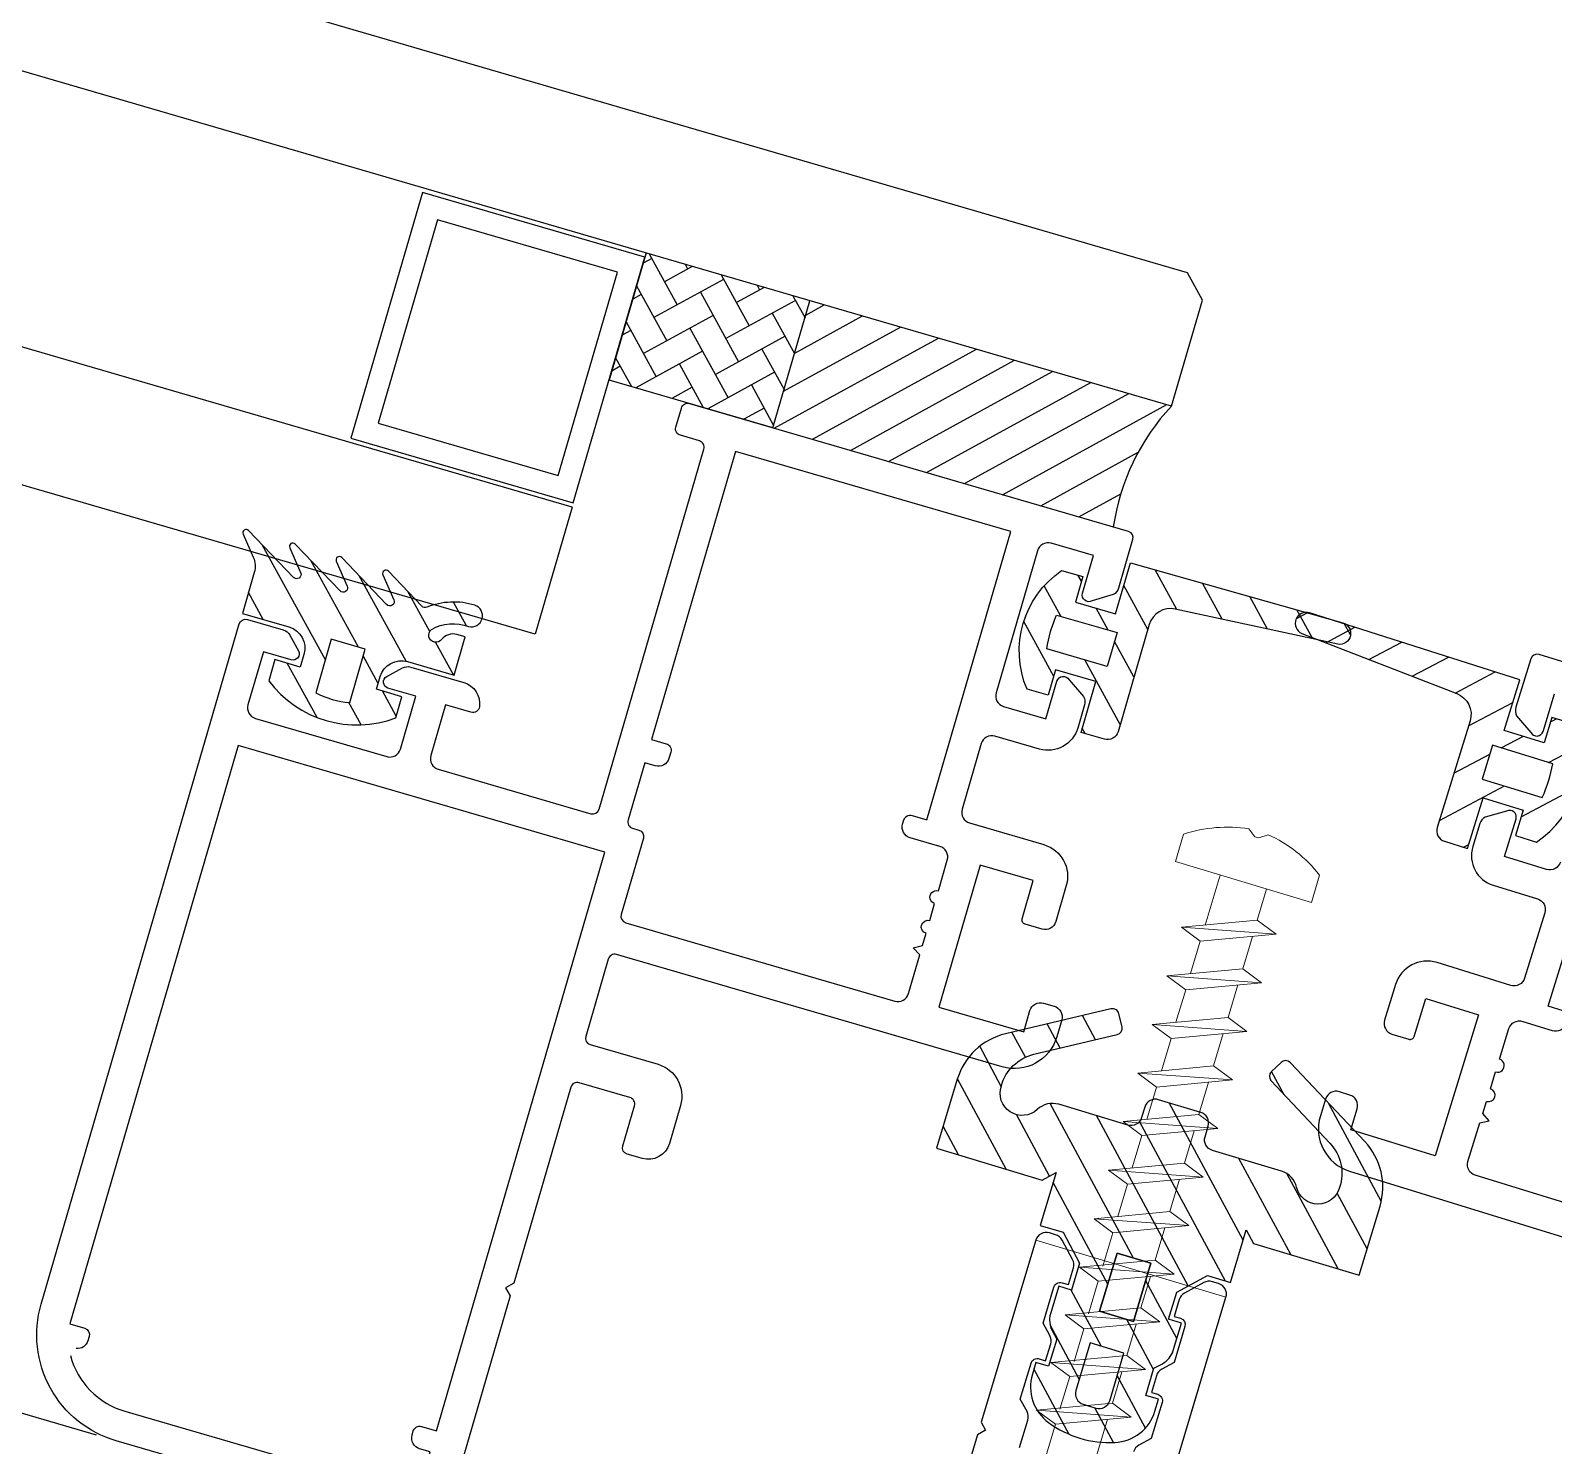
# Model space of a CAD drawing. Header units: millimetres. Extents: x 62878 to 70819, y -67946 to -61850.
# Drawn here: x 67638.02 to 67644.93, y -62119.16 to -62112.74 of the extents above; entities that cross this region are included whole.
import ezdxf

# ---------------------------------------------------------------- set-up
doc = ezdxf.new("R2010")
doc.units = ezdxf.units.MM
doc.linetypes.add('HIDDEN', pattern=[0.375, 0.25, -0.125])
doc.layers.add('BA DÖŞ.-yeni', color=11, linetype='Continuous', lineweight=30)
doc.layers.add('DOGRAMA', color=171, linetype='Continuous', lineweight=0)
pattern_1 = [(298.759122768356, (67534.53340158291, -62097.48975154074), (-0.1391682129690535, -0.07637912672320987), [])]

# ---------------------------------------------------------------- blocks, each defined once
blk = doc.blocks.new('a2we')
at = {"lineweight": 5, "ltscale": 0.5}
for p, q in [((-196.0144480926461, -415.2868589025547), (-196.5925912144022, -417.2488821181558)), ((-196.0144480926461, -415.2868589025547), (-195.4639709594615, -417.7110762494052)), ((-197.5747968978259, -417.6063757508618), (-196.5747276986959, -417.2423803302317)), ((-196.5747276986959, -417.2423803302317), (-194.1582851917165, -418.2620245979042)), ((-194.1582851917165, -418.2620245979042), (-197.5747968978259, -417.6063757508618)), ((-195.1583543907882, -418.6260200186506), (-197.5747968978259, -417.6063757508618)), ((-196.8896500078097, -417.895480952812), (-197.0961171580722, -418.3448917148726)), ((-194.1582851917165, -418.2620245979042), (-195.1583543907882, -418.6260200186506)), ((-197.1143788935161, -419.7428166739272), (-197.1143788935161, -418.4283854465556)), ((-195.1583543907882, -418.6260200186506), (-194.9264251741961, -419.2953524503964)), ((-194.9154016761394, -420.634479622855), (-194.9154016761394, -419.3608343693425)), ((-198.1144480926461, -420.1068120946153), (-197.1143788935161, -419.7428166739268)), ((-194.9154016761721, -421.4039929561312), (-198.1144480926461, -420.1068120946153)), ((-193.9153324771005, -421.0399975355008), (-198.1144480926461, -420.1068120946153)), ((-197.1143788935161, -419.7428166739268), (-193.9153324771005, -421.0399975355008)), ((-197.1143788935161, -419.7428166739268), (-193.9153324771005, -421.0399975355008)), ((-197.1143788935161, -422.2969096404012), (-197.1143788935162, -420.512330007273)), ((-193.9153324771005, -421.0399975355008), (-194.9154016761721, -421.4039929561312)), ((-194.9154016761721, -423.1885725893157), (-194.9154016761721, -421.4039929561312)), ((-198.1144480926461, -422.6609050610894), (-197.1143788935161, -422.2969096404012)), ((-197.1143788935161, -422.2969096404012), (-193.9153324771005, -423.594090501975)), ((-197.1143788935161, -422.2969096404012), (-193.9153324771005, -423.594090501975)), ((-194.9154016761721, -423.9580859226053), (-198.1144480926461, -422.6609050610894)), ((-193.9153324771005, -423.594090501975), (-198.1144480926461, -422.6609050610894)), ((-197.1143788935161, -424.8510026068752), (-197.1143788935162, -423.0664229737469)), ((-193.9153324771005, -423.594090501975), (-194.9154016761721, -423.9580859226053)), ((-194.9154016761721, -425.7426655557898), (-194.9154016761721, -423.9580859226053)), ((-198.1144480926461, -425.2149980275636), (-197.1143788935161, -424.8510026068752)), ((-197.1143788935161, -424.8510026068752), (-193.9153324771005, -426.1481834684492)), ((-197.1143788935161, -424.8510026068752), (-193.9153324771005, -426.1481834684492)), ((-194.9154016761721, -426.5121788890793), (-198.1144480926461, -425.2149980275636)), ((-193.9153324771005, -426.1481834684492), (-198.1144480926461, -425.2149980275636)), ((-197.1143788935161, -427.3050955733496), (-197.1143788935162, -425.6205159402211)), ((-193.9153324771005, -426.1481834684492), (-194.9154016761721, -426.5121788890793)), ((-194.9154016761721, -428.1967585222638), (-194.9154016761721, -426.5121788890793)), ((-198.1144480926461, -427.669090994038), (-197.1143788935161, -427.3050955733496)), ((-194.9154016761721, -428.9662718555534), (-198.1144480926461, -427.669090994038)), ((-193.9153324771005, -428.6022764349236), (-198.1144480926461, -427.669090994038)), ((-197.1143788935161, -427.3050955733496), (-193.9153324771005, -428.6022764349236)), ((-197.1143788935161, -427.3050955733496), (-193.9153324771005, -428.6022764349236)), ((-197.1143788935161, -429.5591885398237), (-197.1143788935161, -428.0237477951896)), ((-193.9153324771005, -428.6022764349236), (-194.9154016761721, -428.9662718555534)), ((-194.9154016761721, -430.450851488738), (-194.9154016761721, -428.9662718555534)), ((-198.1144480926461, -429.9231839605702), (-197.1143788935161, -429.5591885398237)), ((-194.9154016761721, -431.2203648220857), (-198.1144480926461, -429.9231839605702)), ((-193.9153324771005, -430.8563694013976), (-198.1144480926461, -429.9231839605702)), ((-197.1143788935161, -429.5591885398237), (-193.9153324771005, -430.8563694013976)), ((-197.1143788935161, -429.5591885398237), (-193.9153324771005, -430.8563694013976)), ((-197.1143788935161, -431.8132815063559), (-197.1143788935161, -430.2778407616635)), ((-193.9153324771005, -430.8563694013976), (-194.9154016761721, -431.2203648220857)), ((-194.9154016761721, -432.7049444552304), (-194.9154016761721, -431.2203648220857)), ((-198.1144480926461, -432.177276926986), (-197.1143788935161, -431.8132815063559)), ((-197.1143788935161, -431.8132815063559), (-193.9153324771005, -433.1104623678716)), ((-197.1143788935161, -431.8132815063559), (-193.9153324771005, -433.1104623678716)), ((-194.9154016761721, -433.4744577885599), (-198.1144480926461, -432.177276926986)), ((-193.9153324771005, -433.1104623678716), (-198.1144480926461, -432.177276926986)), ((-197.1143788935161, -434.0673744728301), (-197.1143788935161, -432.5319337281958)), ((-193.9153324771005, -433.1104623678716), (-194.9154016761721, -433.4744577885599)), ((-198.1144480926461, -434.4313698935184), (-197.1143788935161, -434.0673744728301)), ((-197.1143788935161, -434.0673744728301), (-193.9153324771005, -435.364555334404)), ((-197.1143788935161, -434.0673744728301), (-193.9153324771005, -435.364555334404)), ((-194.9154016761721, -434.9590374217446), (-194.9154016761721, -433.4744577885599)), ((-194.9154016761721, -435.7285507550341), (-198.1144480926461, -434.4313698935184)), ((-193.9153324771005, -435.364555334404), (-198.1144480926461, -434.4313698935184)), ((-197.1143788935161, -436.3642339800811), (-197.1143788935161, -434.7860266946118)), ((-193.9153324771005, -435.364555334404), (-194.9154016761721, -435.7285507550341)), ((-194.9154016761721, -437.2558969289955), (-194.9154016761721, -435.7285507550341)), ((-198.1144480926461, -436.7282294008277), (-197.1143788935161, -436.3642339800811)), ((-194.9154016761721, -438.0254102623434), (-198.1144480926461, -436.7282294008277)), ((-193.9153324771005, -437.6614148416551), (-198.1144480926461, -436.7282294008277)), ((-197.1143788935161, -436.3642339800811), (-193.9153324771005, -437.6614148416551)), ((-197.1143788935161, -436.3642339800811), (-193.9153324771005, -437.6614148416551)), ((-197.1143788935161, -438.6610934873901), (-197.1143788935161, -437.1337473134849)), ((-193.9153324771005, -437.6614148416551), (-194.9154016761721, -438.0254102623434)), ((-194.9154016761721, -439.5527564362646), (-194.9154016761721, -438.0254102623434)), ((-198.1144480926461, -439.0250889080787), (-197.1143788935161, -438.6610934873901)), ((-197.1143788935161, -438.6610934873901), (-193.9153324771005, -439.9582743489061)), ((-197.1143788935161, -438.6610934873901), (-193.9153324771005, -439.9582743489061)), ((-194.9154016761721, -440.3222697695944), (-198.1144480926461, -439.0250889080787)), ((-193.9153324771005, -439.9582743489061), (-198.1144480926461, -439.0250889080787)), ((-197.1143788935161, -440.9579529946993), (-197.1143788935161, -439.430606820736)), ((-193.9153324771005, -439.9582743489061), (-194.9154016761721, -440.3222697695944)), ((-194.9154016761721, -441.849615943574), (-194.9154016761721, -440.3222697695944)), ((-198.1144480926461, -441.3219484153295), (-197.1143788935161, -440.9579529946993)), ((-197.1143788935161, -440.9579529946993), (-193.9153324771005, -442.2551338562151)), ((-194.9154016761721, -442.6191292769035), (-198.1144480926461, -441.3219484153295)), ((-193.9153324771005, -442.2551338562151), (-198.1144480926461, -441.3219484153295)), ((-197.1143788935161, -443.2537258831643), (-197.1143788935161, -441.7274663280053)), ((-193.9153324771005, -442.2551338562151), (-194.9154016761721, -442.6191292769035)), ((-194.9154016761721, -444.1453888320787), (-194.9154016761721, -442.6191292769035)), ((-198.1144480926461, -443.6177213039109), (-197.1143788935161, -443.2537258831643)), ((-194.9154016761721, -444.9149021654266), (-198.1144480926461, -443.6177213039109)), ((-193.9153324771005, -444.5509067447383), (-198.1144480926461, -443.6177213039109)), ((-197.1143788935161, -443.2537258831643), (-193.9153324771005, -444.5509067447383)), ((-197.1143788935161, -445.5538642814245), (-197.1143788935161, -444.0232392165685)), ((-193.9153324771005, -444.5509067447383), (-194.9154016761721, -444.9149021654266)), ((-194.9154016761721, -446.4455272302989), (-194.9154016761721, -444.9149021654266)), ((-198.1144480926461, -445.9178597020545), (-197.1143788935161, -445.5538642814245)), ((-197.1143788935161, -445.5538642814245), (-193.9153324771005, -446.8510451429402)), ((-197.1143788935161, -445.5538642814245), (-193.9153324771005, -446.8510451429402)), ((-193.9153324771005, -446.8510451429402), (-198.1144480926461, -445.9178597020545)), ((-194.9154016761721, -447.2150405636282), (-198.1144480926461, -445.9178597020545)), ((-197.1143788935161, -447.8540026795677), (-197.1143788935161, -446.3233776147298)), ((-193.9153324771005, -446.8510451429402), (-194.9154016761721, -447.2150405636282)), ((-194.9154016761721, -448.7456656284821), (-194.9154016761721, -447.2150405636282)), ((-197.1143788935161, -447.8540026795677), (-198.1144480926461, -448.2179981003141)), ((-193.9153324771005, -449.1511835411412), (-197.1143788935161, -447.8540026795677)), ((-194.9154016761721, -449.5151789618299), (-198.1144480926461, -448.2179981003141)), ((-198.1144480926461, -448.2179981003141), (-193.9153324771005, -449.1511835411412)), ((-197.1143788935161, -450.1541410778275), (-197.1143788935161, -448.6235160129718)), ((-193.9153324770423, -449.1511835411412), (-194.9154016761721, -449.5151789618299)), ((-194.9154016761723, -451.0458040266858), (-194.9154016761721, -449.5151789618299)), ((-198.1144480926461, -450.5181364984577), (-197.1143788935161, -450.1541410778275)), ((-194.9154016761721, -451.8153173600317), (-198.1144480926461, -450.5181364984577)), ((-193.9153324770423, -451.4513219393434), (-198.1144480926461, -450.5181364984577)), ((-197.1143788935161, -450.1541410778275), (-193.9153324770423, -451.4513219393434)), ((-197.1143788935161, -453.2868589025547), (-197.1143788935162, -450.9236544111328)), ((-193.9153324770423, -451.4513219393434), (-194.9154016761721, -451.8153173600317)), ((-194.9154016761721, -453.2868589025547), (-194.9154016761721, -451.8153173600317)), ((-192.7980524524961, -453.2868589025547), (-199.230843732796, -453.2868589025547)), ((-199.230843732796, -454.5827171301502), (-199.230843732796, -453.2868589025547)), ((-192.7980524524961, -454.5827171301502), (-192.7980524524961, -453.2868589025547))]:
    blk.add_line(p, q, dxfattribs=at)
blk.add_lwpolyline([(-196.4690204826777, -455.6637351848848), (-196.1125089353335, -455.3998333582319), (-195.9163872499585, -455.3998333582319), (-195.5598757026143, -455.6637351848848)], dxfattribs=at)
for centre, radius, start, end in [((-196.9143788935627, -418.4283854465556), 0.2, 155.3251238657465, 180), ((-195.115401676151, -419.3608343693425), 0.2, 0, 19.11162363728389), ((-195.6603624057317, -449.5292358589606), 6.187568978619671, 234.757305859688, 262.4904896380407), ((-196.3685337795604, -449.5292358589606), 6.187568978619673, 277.5095103619591, 305.2426941403116)]:
    blk.add_arc(centre, radius, start, end, dxfattribs=at)

msp = doc.modelspace()

# ---------------------------------------------------------------- hatches: boundary and pattern name
at = {"layer": 'DOGRAMA', "lineweight": -2}
h = msp.add_hatch(dxfattribs=at)
h.set_pattern_fill('AR-HBONE', color=256, scale=0.03, angle=669.9196875083435, style=0)
h.set_pattern_definition([(298.759122768356, (67626.66586662318, -62147.56263666626), (-0.04746261637481107, -0.1629334221295849), [0.3599999999999999, -0.12]), (208.7591227683562, (67626.72360202603, -62147.66783468552), (-0.04746261637481107, -0.1629334221295849), [0.3599999999999998, -0.1199999999999999])])
h.paths.add_polyline_path([(67640.88556152592, -62114.39717255549), (67640.64553792661, -62114.32725351822), (67640.81334361609, -62113.75119687988), (67641.55595534935, -62113.96752018147), (67641.38814965996, -62114.54357681978)])
h = msp.add_hatch(dxfattribs=at)
h.set_pattern_fill('ANSI31', color=256, scale=0.03999999999999999, angle=669.9196875083435, style=0)
h.set_pattern_definition([(208.7591227683562, (67765.18017232802, -62164.67731229337), (0.0611033013785678, -0.1113345703752429), [])])
h.paths.add_polyline_path([(67641.66132813785, -62114.59451087886, -0.4142135623420975), (67641.68003963967, -62114.62860456886), (67642.9305625921, -62114.99288275305, -0.1532309010706403), (67643.19437772123, -62114.44479372962), (67641.8214427332, -62114.04485683645)])
h.paths.add_polyline_path([(67641.38814965996, -62114.54357681978), (67641.6272344478, -62114.61322238063, -0.4142135623575963), (67641.66132813785, -62114.59451087886), (67641.8214427332, -62114.04485683645), (67641.55595534935, -62113.96752018147)])
h = msp.add_hatch(dxfattribs=at)
h.set_pattern_fill('ANSI31', color=256, scale=0.05, angle=669.9196875083435, style=0)
h.set_pattern_definition(pattern_1)
edge = h.paths.add_edge_path(flags=16)
edge.add_arc((67639.50269636896, -62115.39003909117), 0.4000000000797913, 242.2221637455742, 265.2960818111482)
edge.add_line((67639.46989370344, -62115.78869180368), (67639.54034925991, -62115.54682639882))
edge.add_line((67639.54034925991, -62115.54682639882), (67639.38673415637, -62115.50207821495))
edge.add_line((67639.38673415637, -62115.50207821495), (67639.31627859984, -62115.74394361985))
edge = h.paths.add_edge_path()
edge.add_arc((67639.50269636902, -62115.3900390913), 0.4999999999592788, 216.8892251228865, 290.6290204151745)
edge.add_line((67639.67885422855, -62115.85797969489), (67639.70682184349, -62115.76197025519))
edge.add_line((67639.70682184349, -62115.76197025519), (67639.59161051584, -62115.72840911728))
edge.add_line((67639.59161051584, -62115.72840911728), (67639.60839108474, -62115.67080345344))
edge.add_arc((67639.70440052444, -62115.69877106835), 0.09999999997701105, 73.7591227600588, 163.7591227657318, ccw=False)
edge.add_line((67639.73236813936, -62115.60276162863), (67639.94358890678, -62115.66429038145))
edge.add_line((67639.94358890678, -62115.66429038145), (67639.9939306136, -62115.49147338992))
edge.add_line((67639.9939306136, -62115.49147338992), (67639.95602666817, -62115.48043194492))
edge.add_arc((67639.9378477185, -62115.54283808071), 0.06499999996300096, 73.75912277743672, 142.168458291997)
edge.add_arc((67639.86069089822, -62115.48292105515), 0.03268943071486902, 128.3288436680807, 322.16845827748904, ccw=False)
edge.add_arc((67639.93906795199, -62115.63040262204), 0.1992591642710241, 69.40943714204712, 119.67534430156161, ccw=False)
edge.add_arc((67640.02186208665, -62115.39548801344), 0.05002797726482598, 255.2737278327788, 432.7869641418406)
edge.add_arc((67639.94115051087, -62115.65661607373), 0.3233450412043466, 72.81847550317553, 112.144785657625)
edge.add_arc((67639.81172715519, -62115.33859813031), 0.02000000002283714, 223.7591228286408, 292.1447857230633, ccw=False)
edge.add_line((67639.79728207822, -62115.35243069161), (67639.64509739392, -62115.1935071606))
edge.add_arc((67639.63426358617, -62115.20388158157), 0.01500000003138443, 43.75912274630979, 203.7591227338688)
edge.add_line((67639.62053487601, -62115.20992496792), (67639.67014044971, -62115.32261353407))
edge.add_arc((67639.65183550291, -62115.33067138252), 0.01999999998016256, -136.2408772315781, 23.759122793171912, ccw=False)
edge.add_line((67639.63739042594, -62115.34450394379), (67639.43387662644, -62115.13197840781))
edge.add_arc((67639.42304281874, -62115.14235282876), 0.01499999997927921, 43.75912285993831, 203.7591228010521)
edge.add_line((67639.40931410863, -62115.14839621511), (67639.45891968234, -62115.26108478126))
edge.add_arc((67639.44061473553, -62115.2691426297), 0.0199999999742997, -136.24087726296432, 23.759122755016904, ccw=False)
edge.add_line((67639.42616965857, -62115.28297519094), (67639.2226558591, -62115.07044965502))
edge.add_arc((67639.21182205138, -62115.08082407597), 0.0149999999952673, 43.75912276297813, 203.759122753221)
edge.add_line((67639.19809334126, -62115.08686746231), (67639.24769891497, -62115.19955602846))
edge.add_arc((67639.22939396815, -62115.2076138769), 0.01999999999054974, -136.2408772754655, 23.759122757298485, ccw=False)
edge.add_line((67639.21494889117, -62115.22144643817), (67639.01143509167, -62115.00892090218))
edge.add_arc((67639.00060128396, -62115.01929532315), 0.0149999999998539, 43.75912286164062, 203.7591228519255)
edge.add_line((67638.98687257385, -62115.02533870951), (67639.03315593884, -62115.13048024205))
edge.add_arc((67638.94163120477, -62115.17076948435), 0.09999999996288149, -16.240877210253416, 23.75912279118171, ccw=False)
edge.add_line((67639.03764064447, -62115.19873709921), (67638.98349450955, -62115.38461423235))
edge.add_line((67638.98349450955, -62115.38461423235), (67639.19471527691, -62115.44614298514))
edge.add_arc((67639.16674766199, -62115.54215242485), 0.09999999999505209, -16.2408772399412, 73.7591227600588, ccw=False)
edge.add_line((67639.26275710171, -62115.57012003977), (67639.24597653281, -62115.6277257036))
edge.add_line((67639.24597653281, -62115.6277257036), (67639.13076520513, -62115.59416456569))
edge.add_line((67639.13076520513, -62115.59416456569), (67639.10279759024, -62115.69017400545))
h = msp.add_hatch(dxfattribs=at)
h.set_pattern_fill('ANSI31', color=256, scale=0.05, angle=669.9196875083435, style=0)
h.set_pattern_definition(pattern_1)
edge = h.paths.add_edge_path(flags=16)
edge.add_arc((67643.28810706109, -62115.6542725727), 0.6682513993005826, 156.8834435516625, 170.6348019818597, ccw=False)
edge.add_line((67642.67351084473, -62115.39191513807), (67642.94732410379, -62115.47167712614))
edge.add_line((67642.94732410379, -62115.47167712614), (67642.90257591996, -62115.62529222974))
edge.add_line((67642.90257591996, -62115.62529222974), (67642.62876266087, -62115.54553024164))
edge = h.paths.add_edge_path()
edge.add_line((67642.889887104, -62115.95489652875), (67642.78427672034, -62115.92413215236))
edge.add_line((67642.78427672034, -62115.92413215236), (67642.85139899608, -62115.69370949703))
edge.add_line((67642.85139899608, -62115.69370949703), (67642.66898106068, -62115.64057102871))
edge.add_line((67642.66898106068, -62115.64057102871), (67642.6354199227, -62115.75578235633))
edge.add_line((67642.6354199227, -62115.75578235633), (67642.53941048303, -62115.72781474146))
edge.add_arc((67642.94607208866, -62115.55463755321), 0.4420000000190986, 124.4514746533983, 203.0667708846882, ccw=False)
edge.add_line((67642.69602912653, -62115.19016187899), (67642.79203856626, -62115.21812949392))
edge.add_line((67642.79203856626, -62115.21812949392), (67642.75847742832, -62115.33334082157))
edge.add_line((67642.75847742832, -62115.33334082157), (67642.94089536383, -62115.3864792899))
edge.add_line((67642.94089536383, -62115.3864792899), (67643.0080176396, -62115.1560566346))
edge.add_line((67643.0080176396, -62115.1560566346), (67643.97010041735, -62115.42693012769))
edge.add_arc((67643.95611660993, -62115.47493484755), 0.04999999998735148, -99.53104040330089, 73.75912280008328, ccw=False)
edge.add_line((67643.94783751448, -62115.5242446496), (67643.2113427918, -62115.36541888297))
edge.add_arc((67643.18941581318, -62115.4629853096), 0.09999999998299788, 77.3338523429995, 163.7591227760686)
edge.add_line((67643.09340637346, -62115.4350176947), (67642.95187563135, -62115.92087561636))
edge.add_arc((67642.90387091147, -62115.90689180888), 0.05000000002255268, 253.7591227567175, 343.7591227510444, ccw=False)
h = msp.add_hatch(dxfattribs=at)
h.set_pattern_fill('ANSI31', color=256, scale=0.05, angle=669.9196875083435, style=0)
h.set_pattern_definition([(207.8405609883432, (67745.0567445617, -62160.65041458547), (0.07413827223013784, -0.1403747808216631), [])])
edge = h.paths.add_edge_path(flags=16)
edge.add_arc((67644.26413883021, -62115.94709907274), 0.6682513993075367, 335.9648817774722, 349.7162402077253)
edge.add_line((67644.92165522455, -62116.06639753819), (67644.6491558365, -62115.98225623392))
edge.add_line((67644.6491558365, -62115.98225623392), (67644.60195076242, -62116.13513422773))
edge.add_line((67644.60195076242, -62116.13513422773), (67644.87445015053, -62116.219275532))
edge = h.paths.add_edge_path()
edge.add_line((67644.43110161749, -62116.4172876783), (67644.53620523824, -62116.4497411667))
edge.add_line((67644.53620523824, -62116.4497411667), (67644.60701284927, -62116.220424176))
edge.add_line((67644.60701284927, -62116.220424176), (67644.78855546689, -62116.27648020143))
edge.add_line((67644.78855546689, -62116.27648020143), (67644.7531516614, -62116.39113869677))
edge.add_line((67644.7531516614, -62116.39113869677), (67644.8487004075, -62116.42064186801))
edge.add_arc((67644.60453257531, -62116.05220453317), 0.4419999999824161, 303.5329128752563, 382.1482091058178)
edge.add_line((67645.01391816657, -62115.88556888976), (67644.91836942045, -62115.85606571846))
edge.add_line((67644.91836942045, -62115.85606571846), (67644.88296561496, -62115.97072421384))
edge.add_line((67644.88296561496, -62115.97072421384), (67644.70142299731, -62115.91466818842))
edge.add_line((67644.70142299731, -62115.91466818842), (67644.77223060836, -62115.68535119774))
edge.add_line((67644.77223060836, -62115.68535119774), (67643.81992889108, -62115.38187605893))
edge.add_arc((67643.80517730546, -62115.42965043199), 0.0499999999885445, 72.84056099787286, 246.1307241808702)
edge.add_line((67643.78494474193, -62115.47537398578), (67644.48723480711, -62115.74820867013))
edge.add_arc((67644.45183154338, -62115.84173197696), 0.100000000007864, -17.159439035516584, 69.26583139892642, ccw=False)
edge.add_line((67644.5473802895, -62115.87123514827), (67644.39807883008, -62116.35476171959))
edge.add_arc((67644.44585320313, -62116.36951330524), 0.04999999999017897, 162.840560963547, 252.8405609843997)
h = msp.add_hatch(dxfattribs=at)
h.set_pattern_fill('ANSI31', color=256, scale=0.05, angle=670.3789683983434, style=0)
h.set_pattern_definition([(298.2998418783433, (67534.71541853619, -62096.64024180884), (-0.1397759875714933, -0.07526111744063929), [])])
edge = h.paths.add_edge_path(flags=16)
edge.add_arc((67642.80877469762, -62118.92059560946), 0.0500000000185013, 163.2998418828134, 253.2998418931953)
edge.add_line((67642.79440653947, -62118.96848669458), (67642.85187584154, -62118.98572848435))
edge.add_arc((67642.86624399973, -62118.93783739927), 0.04999999999689754, 253.2998418492718, 343.2998418492718)
edge.add_line((67642.91413508481, -62118.95220555745), (67642.97879179651, -62118.7366956745))
edge.add_line((67642.97879179651, -62118.7366956745), (67642.82554032421, -62118.69071756839))
edge.add_line((67642.82554032421, -62118.69071756839), (67642.76088361251, -62118.9062274513))
h.paths.add_polyline_path([(67642.86864479871, -62118.54704431312), (67643.02189627095, -62118.59302241926), (67643.10092114087, -62118.32962145125), (67642.94766966859, -62118.28364334516)], flags=16)
edge = h.paths.add_edge_path()
edge.add_arc((67642.92764890159, -62118.94196128332), 0.2000000000193509, 272.7336229931532, 343.2998418740285)
edge.add_line((67643.11921324197, -62118.99943391597), (67643.1353930636, -62118.94550430255))
edge.add_line((67643.1353930636, -62118.94550430255), (67643.07792376148, -62118.92826251277))
edge.add_line((67643.07792376148, -62118.92826251277), (67643.11478793545, -62118.80538905377))
edge.add_line((67643.11478793545, -62118.80538905377), (67643.15302840703, -62118.7847988174))
edge.add_arc((67643.10561982913, -62118.69675095117), 0.1000000000295879, 298.2998418584045, 343.2998418564595)
edge.add_line((67643.20140199934, -62118.72548726754), (67643.23884380236, -62118.6006884899))
edge.add_line((67643.23884380236, -62118.6006884899), (67643.18137450021, -62118.58344670011))
edge.add_line((67643.18137450021, -62118.58344670011), (67643.21823867422, -62118.4605732411))
edge.add_line((67643.21823867422, -62118.4605732411), (67643.35734540882, -62118.38567247687))
edge.add_line((67643.35734540882, -62118.38567247687), (67643.46106243378, -62118.4167893876))
edge.add_line((67643.46106243378, -62118.4167893876), (67643.53290322461, -62118.17733396213))
edge.add_line((67643.53290322461, -62118.17733396213), (67643.56642615155, -62118.23959320539))
edge.add_line((67643.56642615155, -62118.23959320539), (67644.04533700243, -62118.38327478697))
edge.add_line((67644.04533700243, -62118.38327478697), (67644.13924508991, -62118.07026596855))
edge.add_arc((67643.8518985794, -62117.98405701958), 0.2999999999716264, 343.2998418748269, 403.2998418770522)
edge.add_line((67644.0702309745, -62117.77831211626), (67643.73330167087, -62117.42076944739))
edge.add_arc((67643.71146843136, -62117.44134393774), 0.03000000001589391, 43.29984189381636, 133.2998418938164)
edge.add_line((67643.690893941, -62117.41951069822), (67643.64722746203, -62117.46065967889))
edge.add_arc((67643.66780195232, -62117.48249291843), 0.02999999999185992, 133.2998417843204, 223.299841764677)
edge.add_line((67643.64596871278, -62117.50306740872), (67643.91162589125, -62117.78497751734))
edge.add_arc((67643.7660709612, -62117.92214078626), 0.2000000000124414, -18.619755456614428, 43.29984188564839, ccw=False)
edge.add_arc((67643.85856686482, -62117.96183068965), 0.1000000000091464, 193.2998418787402, 346.0146894715553, ccw=False)
edge.add_arc((67643.66393096326, -62118.00784009993), 0.1000000000018851, 13.29984186848723, 73.29984186763961)
edge.add_line((67643.6926672796, -62117.91205792976), (67643.37965601389, -62117.81814910805))
edge.add_arc((67643.39402417206, -62117.77025802297), 0.04999999999271586, 163.2998418652437, 253.2998418652437, ccw=False)
edge.add_line((67643.34613308698, -62117.7558898648), (67643.36049697342, -62117.70801301795))
edge.add_arc((67643.3126058883, -62117.6936448598), 0.05000000001641046, 343.2998418907993, 433.2998418907993)
edge.add_line((67643.32697404646, -62117.64575377469), (67643.1354097061, -62117.58828114205))
edge.add_arc((67643.12104154794, -62117.63617222712), 0.04999999998853417, 73.2998418812156, 163.2998418812156)
edge.add_line((67643.07315046286, -62117.62180406897), (67643.05878657644, -62117.66968091583))
edge.add_arc((67643.01089549133, -62117.65531275766), 0.05000000002268298, 253.2998418724314, 343.2998418668414, ccw=False)
edge.add_line((67642.99652733316, -62117.70320384276), (67642.68351606751, -62117.60929502106))
edge.add_arc((67642.65477975122, -62117.70507719125), 0.100000000007732, 73.29984189519139, 133.2998418960924)
edge.add_arc((67642.51761648228, -62117.55952226119), 0.1000000000193062, 160.5849942890486, 313.29984188144726, ccw=False)
edge.add_arc((67642.616684919, -62117.57730499043), 0.2000000000099592, 103.29984187206469, 165.219439214338, ccw=False)
edge.add_line((67642.57067550873, -62117.38266908888), (67642.94764541357, -62117.29355827796))
edge.add_arc((67642.94074400203, -62117.2643628927), 0.03000000002706074, 283.299841865093, 373.299841865093)
edge.add_line((67642.96993938729, -62117.25746148116), (67642.9561365642, -62117.19907071069))
edge.add_arc((67642.92694117899, -62117.20597212224), 0.02999999998624968, 13.29984189779679, 103.2998419081234)
edge.add_line((67642.92003976743, -62117.17677673702), (67642.44193408142, -62117.28979473883))
edge.add_arc((67642.51094819685, -62117.58174859111), 0.2999999999873749, 103.2998418778799, 163.2998418782876)
edge.add_line((67642.22360168633, -62117.49553964216), (67642.1296935988, -62117.80854846061))
edge.add_line((67642.1296935988, -62117.80854846061), (67642.60860444972, -62117.9522300422))
edge.add_line((67642.60860444972, -62117.9522300422), (67642.67086369297, -62117.91870711524))
edge.add_line((67642.67086369297, -62117.91870711524), (67642.59902290217, -62118.15816254071))
edge.add_line((67642.59902290217, -62118.15816254071), (67642.70273992716, -62118.18927945143))
edge.add_line((67642.70273992716, -62118.18927945143), (67642.77764069139, -62118.32838618605))
edge.add_line((67642.77764069139, -62118.32838618605), (67642.74077651743, -62118.45125964505))
edge.add_line((67642.74077651743, -62118.45125964505), (67642.68330721531, -62118.43401785527))
edge.add_line((67642.68330721531, -62118.43401785527), (67642.64586541223, -62118.55881663287))
edge.add_arc((67642.74164758246, -62118.58755294911), 0.1000000000279415, 163.2998419291321, 208.2998419292738)
edge.add_line((67642.65359971629, -62118.63496152712), (67642.67418995261, -62118.67320199871))
edge.add_line((67642.67418995261, -62118.67320199871), (67642.63732577868, -62118.79607545772))
edge.add_line((67642.63732577868, -62118.79607545772), (67642.57985647654, -62118.77883366789))
edge.add_line((67642.57985647654, -62118.77883366789), (67642.56367665491, -62118.83276328132))
edge.add_arc((67642.75524099528, -62118.89023591394), 0.199999999998042, 163.299841882813, 233.8660607660218)
edge.add_arc((67642.91474804707, -62118.67176909631), 0.4704999999618893, 233.866060757621, 272.7336229917789)

# ---------------------------------------------------------------- linework, layer by layer
msp.add_lwpolyline([(68896.02066502631, -63031.43519410248), (69030.25944186504, -63071.18378898385), (69185.2789618937, -62547.65255934227), (68892.99857577804, -62461.10726346668, 1.044367817173394), (68063.1984222013, -62298.72991434322, 0.2043746373996395), (63106.96025407397, -62494.78258919505, 0.3539527355379972), (62932.93996584662, -62997.825353625), (63753.18486962488, -65779.59786478638), (64154.95366467919, -67142.15251756221), (65336.72250243354, -66792.62198400985), (65336.69978150922, -66829.11190277508), (65270.53542169294, -66829.0707046726, 0.6267890062731037), (65270.19918370779, -67369.07059999109), (65531.84452784718, -67369.23351688065, 0.9262424964682344), (66130.08755876668, -67369.60602071379), (66391.73290290477, -67369.76893760463, 0.6267427171847498), (66392.06914089088, -66829.76904228561), (66326.14716633759, -66829.72799510749), (66326.16988726193, -66793.2380763422), (67506.155742504, -67144.12829054108), (68467.02457055586, -63899.0863823687), (68625.20366853199, -63946.03714330423), (68896.02440533682, -63031.42256234252)], format="xyb")
at = {"layer": 'BA DÖŞ.-yeni', "linetype": 'HIDDEN', "ltscale": 150}
msp.add_arc((65815.0392658321, -68607.15258971277), 6697.93692342701, 70.74616030420842, 109.2968468472022, dxfattribs=at)
at = {"layer": 'DOGRAMA', "lineweight": -2}
for p, q in [((67643.266173971, -62113.84076947636), (67547.23547252725, -62085.86696101369)), ((67643.19437772126, -62114.44479372962), (67550.4615265691, -62087.43165129366)), ((67640.4777322372, -62114.90331015659), (67549.12701893863, -62088.29278541474)), ((67640.30992654772, -62115.47936679493), (67548.96383087547, -62088.8701871708)), ((67638.32265191083, -62119.10839191201), (67546.44409796318, -62092.34410683115)), ((67640.81334361609, -62113.75119687988), (67640.64553792661, -62114.32725351822)), ((67643.3342157958, -62113.96474653103), (67643.266173971, -62113.84076947636)), ((67641.38814965994, -62114.54357681984), (67641.55595534935, -62113.96752018147)), ((67641.38814965994, -62114.54357681984), (67641.55595534935, -62113.96752018147)), ((67643.19437772123, -62114.44479372962), (67643.33421579574, -62113.96474653103)), ((67641.38814965994, -62114.54357681984), (67640.64553792661, -62114.32725351822)), ((67640.4777322372, -62114.90331015659), (67640.30992654772, -62115.47936679493))]:
    msp.add_line(p, q, dxfattribs=at)
at = {"layer": 'DOGRAMA'}
for p, q in [((67643.4409470124, -62118.48383690673), (67642.57890748075, -62118.22521005984)), ((67642.6593192085, -62121.08911193562), (67643.3173808522, -62118.89570023847))]:
    msp.add_line(p, q, dxfattribs=at)
at = {"layer": 'DOGRAMA', "lineweight": -2}
msp.add_lwpolyline([(68355.72808668052, -61957.86010398282, 0.2737364000647933), (68066.90955003549, -62277.7212358757, 0.2092949010110247), (68023.71017518625, -62283.85188166666, 0.1983676314706158), (63201.05260393125, -62451.10786955556)], format="xyb", dxfattribs=at)
for points in [[(67640.80775009311, -62113.77039876784), (67639.799650976, -62113.47673881128), (67639.47522664303, -62114.59044831208), (67640.4833257601, -62114.88410826866)], [(67640.68377303844, -62113.83844059266), (67639.86769280082, -62113.60071586592), (67639.5992036977, -62114.52240648727), (67640.41528393533, -62114.760131214)], [(67642.86864479871, -62118.54704431312), (67643.02189627095, -62118.59302241926), (67643.10092114087, -62118.32962145125), (67642.94766966859, -62118.28364334516)], [(67643.02189627095, -62118.59302241926), (67642.86864479871, -62118.54704431312), (67642.94766966859, -62118.28364334516), (67643.10092114087, -62118.32962145125)]]:
    msp.add_lwpolyline(points, close=True, dxfattribs=at)
at = {"layer": 'DOGRAMA', "lineweight": -2, "ltscale": 0.5}
for points in [[(67640.60097461325, -62119.77206886047), (67638.41195938751, -62119.13440724052, -0.4142135623730951), (67638.07175026347, -62118.51452196736), (67638.96951070204, -62115.4326189522, -0.4142135623730951), (67639.00670381845, -62115.41220640474), (67639.16923819896, -62115.45955278004, -0.1991096956269791), (67639.19908028032, -62115.48350471479), (67639.23791174972, -62115.55425841991, -0.6680969080520953), (67639.20520709731, -62115.59501825443), (67639.07875306427, -62115.55818210881), (67639.00883402699, -62115.79820570814, 0.4142135623730951), (67639.04285493943, -62115.86019423544), (67639.63811346571, -62116.03359344789, 0.4142135623730951), (67639.70010199302, -62115.9995725355), (67639.77002103032, -62115.75954893618), (67639.64355739631, -62115.7227099938, -0.6680969080520438), (67639.63785827279, -62115.67076311332), (67639.70861197784, -62115.63193164389, -0.1989616347782854), (67639.74665817138, -62115.62775560962), (67639.98669137163, -62115.69767744363, -0.3728392455561729), (67640.05774187975, -62115.80765144629, -0.4568501953068724), (67640.01964557354, -62115.83226473494), (67639.90443424591, -62115.79870359704), (67639.83731197011, -62116.0291262524, 0.4142135623730951), (67639.87133288247, -62116.09111477972), (67640.5626008485, -62116.29248160706, 0.4142135623730951), (67640.599793965, -62116.2720690596), (67641.07524341838, -62114.63990858426, 0.4142135623730951), (67641.05483087094, -62114.6027154679), (67640.96842237521, -62114.57754461447, -0.4142135623730951), (67640.94800982773, -62114.5403514981), (67640.97318068115, -62114.45394300233, -0.4142135623730951), (67641.01037379753, -62114.43353045489), (67642.99776919986, -62115.01246008351, -0.4142135623730951), (67643.01818174729, -62115.04965319991), (67642.95405480305, -62115.26979324424, -0.1989616347783402), (67642.93010007153, -62115.29964492655), (67642.8341760622, -62115.32809248603, -0.6680475602943508), (67642.79094435603, -62115.29339706733), (67642.84060644981, -62115.12291310521), (67642.6485875704, -62115.06697787539, 0.4142135623730951), (67642.58659904305, -62115.10099878781), (67642.39921602313, -62115.74426203396, 0.4142135623730951), (67642.43323693558, -62115.80625056125), (67642.62525581504, -62115.86218579111), (67642.6749179088, -62115.69170182897, -0.6680475602943992), (67642.73001907079, -62115.68565084146), (67642.7956569499, -62115.76117190423, -0.1991096956271691), (67642.79983578094, -62115.79920849677), (67642.76926997461, -62115.90413721345, -0.4142135623730951), (67642.59570209813, -62115.9993957682), (67642.3940822747, -62115.94066377688, 0.4142135623730951), (67642.33209374739, -62115.97468468932), (67642.24539414118, -62116.27231395245, 0.4142135623730951), (67642.27941505355, -62116.33430247975), (67642.6154480926, -62116.43218913196, -0.4142135623730951), (67642.71751082983, -62116.6181547139), (67642.66996588449, -62116.78137076141, -0.4142135623730951), (67642.60797735714, -62116.81539167382), (67642.53116980536, -62116.79301758191, -0.4142135623730951), (67642.51756144044, -62116.76822217098), (67642.56790314728, -62116.59540517947), (67642.32787954796, -62116.52548614219), (67642.14049652807, -62117.16874938835), (67642.52453428696, -62117.28061984801), (67642.55250190187, -62117.18461040825, -0.4142135623730951), (67642.61449042917, -62117.15058949588), (67642.66249514904, -62117.16457330332, -0.4142135623730951), (67642.6965160615, -62117.22656183061), (67642.67414196953, -62117.30336938241, -0.4142135623730951), (67642.42618786026, -62117.43945303203), (67640.67881605725, -62116.93044244069, 0.4142135623730951), (67640.64162294088, -62116.95085498811), (67640.53954114646, -62117.30128944313, 0.4142135623730951), (67640.55995369388, -62117.33848255953), (67640.86718390102, -62117.42797892724, -0.4142135623730951), (67640.96924663827, -62117.61394450917), (67640.9189049314, -62117.78676150068, -0.4142135623730951), (67640.79492787676, -62117.85480332551), (67640.77572598882, -62117.84920980253), (67640.72772126895, -62117.83522599506, -0.4142135623730951), (67640.70730872155, -62117.79803287868), (67640.76044718982, -62117.61561494321, 0.4142135623730951), (67640.7400346424, -62117.57842182679), (67640.50961198709, -62117.51129955101, 0.4142135623730951), (67640.47241887069, -62117.53171209847), (67640.21371843273, -62118.41979941593), (67640.17652531635, -62118.44021196336), (67640.19693786383, -62118.47740507977), (67639.9382374259, -62119.36549239724, 0.4142135623730951)], [(67646.83769330732, -62116.1818276214), (67644.85983426262, -62115.57111197615, 0.4142135623730951), (67644.82231868745, -62115.5909256486), (67644.75467086601, -62115.81000936859, 0.1989616347783402), (67644.75823643594, -62115.8481176198), (67644.822658134, -62115.92467167924, 0.6680475602943508), (67644.87784921986, -62115.91950480932), (67644.93023800105, -62115.74983890085)], [(67638.20406924342, -62118.74755385036, 0.2621398995659221), (67638.45111404842, -62118.99999402493), (67639.72803959677, -62119.37196330323, 0.4142135623730951), (67639.79002812409, -62119.3379423908), (67639.83477630795, -62119.18432728724), (67639.78677158806, -62119.1703434798, -0.4142135623730951), (67639.75275067569, -62119.10835495251), (67639.75834419864, -62119.08915306455, -0.4142135623730951), (67639.79553731502, -62119.06874051708), (67639.8627439228, -62119.08831784752), (67640.62625980985, -62116.46726014304), (67638.96529650263, -62115.98342040509), (67638.20178061558, -62118.60447810957), (67638.26898722345, -62118.62405544003, -0.4142135623730951), (67638.28939977087, -62118.66124855641), (67638.28380624788, -62118.68045044436, -0.3618128521052944), (67638.23074526014, -62118.71621032148)], [(67644.95668703318, -62116.5115478011, -0.4142135623730951), (67644.89416107454, -62116.54457058849), (67644.7030635823, -62116.48556424596), (67644.75545236352, -62116.3158983375, 0.6680475602943992), (67644.71278242356, -62116.28051431954), (67644.61641174133, -62116.30742999726, 0.1991096956271691), (67644.59198447902, -62116.33688426441), (67644.55974046313, -62116.44130948906, 0.4142135623730951), (67644.65220426791, -62116.61638217339), (67644.85285663478, -62116.67833883307, -0.4142135623730951), (67644.88587942228, -62116.74086479179), (67644.79441959129, -62117.03706590472, -0.4142135623730951), (67644.73189363259, -62117.07008869215), (67644.39747302118, -62116.96682759275, 0.4142135623730951), (67644.20989514509, -62117.06589595502), (67644.15973975396, -62117.22832882342, 0.4142135623730951), (67644.19276254132, -62117.29085478211), (67644.26920153828, -62117.31445731911, 0.4142135623730951), (67644.29421192169, -62117.30124820415), (67644.34731763005, -62117.12926046112), (67644.58618949528, -62117.20301838928), (67644.38851824781, -62117.84319498831), (67644.00632326331, -62117.72518230324), (67644.03582643463, -62117.62963355712, 0.4142135623730951), (67644.00280364716, -62117.56710759841), (67643.9550292741, -62117.55235601279, 0.4142135623730951), (67643.89250331544, -62117.58537880021), (67643.86890077841, -62117.6618177971, 0.4142135623730951), (67644.0009919281, -62117.91192163186), (67645.73997910749, -62118.44887934894, -0.4142135623730951)], [(67642.50609771098, -62119.16387865812), (67642.5432506995, -62119.04004253983, 0.1989123673796753), (67642.53938354744, -62119.00197009272), (67642.50897467317, -62118.94549431097), (67642.55782641089, -62118.78266462166, -0.4142135623736503), (67642.59518195683, -62118.76255086552), (67642.62391660787, -62118.7711717604), (67642.64670143827, -62118.69522672718, 0.1989123673797502), (67642.64283428623, -62118.65715428007), (67642.61242541188, -62118.60067849832), (67642.66127714963, -62118.43784880902, -0.4142135623732063), (67642.6986326956, -62118.41773505285), (67642.72736734667, -62118.42635594774), (67642.75015217697, -62118.35041091454, 0.1989123673796753), (67642.74628502497, -62118.31233846741), (67642.69887644707, -62118.22429060123, 0.1989123673797207), (67642.66922067213, -62118.20010380509), (67642.641166724, -62118.19168713292, 0.4142135623730951), (67642.57890748075, -62118.22521005984), (67642.33177516042, -62119.0489367234), (67642.35188891657, -62119.08629226933), (67642.31453337063, -62119.10640602552), (67641.79727967687, -62120.83048508874, -0.4142135623730951)], [(67643.19381469203, -62119.30756357026), (67643.4409470124, -62118.48383690673, 0.4142135623730951), (67643.40742408544, -62118.42157766345), (67643.37937013732, -62118.41316099129, 0.1989123673795887), (67643.34129769017, -62118.41702814329), (67643.25324982402, -62118.4644367212, 0.1989123673797732), (67643.22906302783, -62118.49409249613), (67643.20627819755, -62118.57003752934), (67643.23501284857, -62118.57865842423, -0.4142135623730951), (67643.25512660475, -62118.6160139702), (67643.20627486697, -62118.7788436595), (67643.14979908528, -62118.80925253383, 0.1989123673797732), (67643.12561228912, -62118.8389083088), (67643.10282745873, -62118.91485334201), (67643.13156210983, -62118.92347423689, -0.4142135623729841), (67643.15167586601, -62118.96082978284), (67643.10282412826, -62119.12365947214), (67643.04634834648, -62119.15406834648, 0.1989123673797501), (67643.02216155041, -62119.18372412141)]]:
    msp.add_lwpolyline(points, format="xyb", dxfattribs=at)
at = {"layer": 'DOGRAMA', "linetype": 'ByBlock', "lineweight": -2}
msp.add_lwpolyline([(67642.08178359395, -62116.83396917484, -0.9999999999999998), (67642.09856416291, -62116.776363511), (67642.12093825481, -62116.6995559592, -0.9999999999999998), (67642.13771882375, -62116.64195029541), (67642.17827186538, -62116.50273660778, 0.4142135623730951), (67642.14425095299, -62116.44074808045), (67642.00983773737, -62116.40159341961, -0.4142135623730951), (67641.97581682495, -62116.33960489229), (67641.98141034791, -62116.32040300433, -0.4142135623730951), (67642.01860346431, -62116.29999045689), (67642.08581007214, -62116.31956778733), (67642.46616963489, -62115.01383940708), (67641.21804691847, -62114.65026041324), (67640.83768735573, -62115.95598879352), (67640.90489396348, -62115.97556612393, -0.4142135623730951), (67640.925306511, -62116.01275924033), (67640.91691622649, -62116.04156207221, -0.4142135623730951), (67640.8549276992, -62116.07558298467), (67640.80692297933, -62116.06159917722), (67640.73141041907, -62116.32082466445, 0.4142135623730951), (67640.75182296653, -62116.35801778085), (67640.78062579845, -62116.36640806531, -0.4142135623730951), (67640.80103834585, -62116.40360118171), (67640.70035493214, -62116.74923516471, 0.4142135623730951), (67640.72076747968, -62116.78642828109), (67641.94008736411, -62117.14161699044, 0.4142135623730951), (67642.00207589143, -62117.10759607806), (67642.05327340733, -62116.93184119767), (67642.0229259149, -62116.90014903295), (67642.06554559674, -62116.88971225552)], format="xyb", close=True, dxfattribs=at)
at = {"layer": 'DOGRAMA', "lineweight": -2}
for points in [[(67639.10279759024, -62115.69017400545, 0.3333333333332296), (67639.67885422855, -62115.85797969489), (67639.70682184349, -62115.76197025519), (67639.59161051584, -62115.72840911728), (67639.60839108474, -62115.67080345344, -0.4142135623730951), (67639.73236813936, -62115.60276162863), (67639.94358890678, -62115.66429038145), (67639.9939306136, -62115.49147338992), (67639.95602666817, -62115.48043194492, 0.3076847592325949), (67639.88650958211, -62115.50297085421, -1.128701775595035), (67639.84041776245, -62115.45727736493, -0.2229122392588673), (67640.00914490255, -62115.44387263639, 0.9785310008372164), (67640.03666663513, -62115.34770073634, 0.1732976222504512), (67639.81926612274, -62115.35712281571, -0.3075716929246892), (67639.79728207822, -62115.35243069161), (67639.64509739392, -62115.1935071606, 0.8390996311771624), (67639.62053487601, -62115.20992496792), (67639.67014044971, -62115.32261353407, -0.8390996311772869), (67639.63739042594, -62115.34450394379), (67639.43387662644, -62115.13197840781, 0.8390996311771624), (67639.40931410863, -62115.14839621511), (67639.45891968234, -62115.26108478126, -0.839099631177325), (67639.42616965857, -62115.28297519094), (67639.2226558591, -62115.07044965502, 0.8390996311769768), (67639.19809334126, -62115.08686746231), (67639.24769891497, -62115.19955602846, -0.8390996311770358), (67639.21494889117, -62115.22144643817), (67639.01143509167, -62115.00892090218, 0.8390996311781366), (67638.98687257385, -62115.02533870951), (67639.03315593884, -62115.13048024205, -0.1763269807084491), (67639.03764064447, -62115.19873709921), (67638.98349450955, -62115.38461423235), (67639.19471527691, -62115.44614298514, -0.4142135623728453), (67639.26275710171, -62115.57012003977), (67639.24597653281, -62115.6277257036), (67639.13076520513, -62115.59416456569)], [(67642.889887104, -62115.95489652875), (67642.78427672034, -62115.92413215236), (67642.85139899608, -62115.69370949703), (67642.66898106068, -62115.64057102871), (67642.6354199227, -62115.75578235633), (67642.53941048303, -62115.72781474146, -0.3571428571427583), (67642.69602912653, -62115.19016187899), (67642.79203856626, -62115.21812949392), (67642.75847742832, -62115.33334082157), (67642.94089536383, -62115.3864792899), (67643.0080176396, -62115.1560566346), (67643.97010041735, -62115.42693012769, -0.9430953754055073), (67643.94783751448, -62115.5242446496), (67643.2113427918, -62115.36541888297, 0.3960555621610378), (67643.09340637346, -62115.4350176947), (67642.95187563135, -62115.92087561636, -0.4142135623731011)], [(67642.62876266087, -62115.54553024164, -0.0600737299861167), (67642.67351084473, -62115.39191513807), (67642.94732410379, -62115.47167712614), (67642.90257591996, -62115.62529222974)], [(67644.43110161749, -62116.4172876783), (67644.53620523824, -62116.4497411667), (67644.60701284927, -62116.220424176), (67644.78855546689, -62116.27648020143), (67644.7531516614, -62116.39113869677), (67644.8487004075, -62116.42064186801, 0.3571428571427583), (67645.01391816657, -62115.88556888976), (67644.91836942045, -62115.85606571846), (67644.88296561496, -62115.97072421384), (67644.70142299731, -62115.91466818842), (67644.77223060836, -62115.68535119774), (67643.81992889108, -62115.38187605893, 0.9430953754055073), (67643.78494474193, -62115.47537398578), (67644.48723480711, -62115.74820867013, -0.3960555621610378), (67644.5473802895, -62115.87123514827), (67644.39807883008, -62116.35476171959, 0.4142135623731011)], [(67639.31627859984, -62115.74394361985, 0.1010205144335734), (67639.46989370344, -62115.78869180368), (67639.54034925991, -62115.54682639882), (67639.38673415637, -62115.50207821495)], [(67639.31627859984, -62115.74394361985, 0.1010205144335734), (67639.46989370344, -62115.78869180368), (67639.54034925991, -62115.54682639882), (67639.38673415637, -62115.50207821495)], [(67644.87445015053, -62116.219275532, 0.0600737299861167), (67644.92165522455, -62116.06639753819), (67644.6491558365, -62115.98225623392), (67644.60195076242, -62116.13513422773)], [(67642.9371874262, -62119.14173369521, 0.3180171180317411), (67643.11921324197, -62118.99943391597), (67643.1353930636, -62118.94550430255), (67643.07792376148, -62118.92826251277), (67643.11478793545, -62118.80538905377), (67643.15302840703, -62118.7847988174, 0.198912367379756), (67643.20140199934, -62118.72548726754), (67643.23884380236, -62118.6006884899), (67643.18137450021, -62118.58344670011), (67643.21823867422, -62118.4605732411), (67643.35734540882, -62118.38567247687), (67643.46106243378, -62118.4167893876), (67643.53290322461, -62118.17733396213), (67643.56642615155, -62118.23959320539), (67644.04533700243, -62118.38327478697), (67644.13924508991, -62118.07026596855, 0.2679491924317952), (67644.0702309745, -62117.77831211626), (67643.73330167087, -62117.42076944739, 0.4142135623735607), (67643.690893941, -62117.41951069822), (67643.64722746203, -62117.46065967889, 0.4142135623726812), (67643.64596871278, -62117.50306740872), (67643.91162589125, -62117.78497751734, -0.2769467766270159), (67643.95560263665, -62117.98599800201, -0.7863209524829787), (67643.76124891403, -62117.9848353948, 0.2679491924310053), (67643.6926672796, -62117.91205792976), (67643.37965601389, -62117.81814910805, -0.4142135623730951), (67643.34613308698, -62117.7558898648), (67643.36049697342, -62117.70801301795, 0.4142135623730951), (67643.32697404646, -62117.64575377469), (67643.1354097061, -62117.58828114205, 0.4142135623730951), (67643.07315046286, -62117.62180406897), (67643.05878657644, -62117.66968091583, -0.4142135623730133), (67642.99652733316, -62117.70320384276), (67642.68351606751, -62117.60929502106, 0.2679491924310054), (67642.58619811674, -62117.63229972623, -0.7863209524829787), (67642.42330291896, -62117.52628144622, -0.2769467766270156), (67642.57067550873, -62117.38266908888), (67642.94764541357, -62117.29355827796, 0.4142135623726812), (67642.96993938729, -62117.25746148116), (67642.9561365642, -62117.19907071069, 0.4142135623735606), (67642.92003976743, -62117.17677673702), (67642.44193408142, -62117.28979473883, 0.2679491924317952), (67642.22360168633, -62117.49553964216), (67642.1296935988, -62117.80854846061), (67642.60860444972, -62117.9522300422), (67642.67086369297, -62117.91870711524), (67642.59902290217, -62118.15816254071), (67642.70273992716, -62118.18927945143), (67642.77764069139, -62118.32838618605), (67642.74077651743, -62118.45125964505), (67642.68330721531, -62118.43401785527), (67642.64586541223, -62118.55881663287, 0.1989123673796753), (67642.65359971629, -62118.63496152712), (67642.67418995261, -62118.67320199871), (67642.63732577868, -62118.79607545772), (67642.57985647654, -62118.77883366789), (67642.56367665491, -62118.83276328132, 0.3180171180316094), (67642.6373060217, -62119.05176406012, 0.1712365548905719)], [(67642.76088361251, -62118.9062274513, 0.4142135623730951), (67642.79440653947, -62118.96848669458), (67642.85187584154, -62118.98572848435, 0.4142135623730951), (67642.91413508481, -62118.95220555745), (67642.97879179651, -62118.7366956745), (67642.82554032421, -62118.69071756839)]]:
    msp.add_lwpolyline(points, format="xyb", close=True, dxfattribs=at)
at = {"layer": 'DOGRAMA', "linetype": 'ByBlock', "lineweight": -2}
msp.add_lwpolyline([(67644.968519104, -62117.18501643591), (67644.90163498171, -62117.16436421599), (67645.30287811096, -62115.8649012688)], dxfattribs=at)
msp.add_lwpolyline([(67645.7842338644, -62118.30555622977), (67644.57076478864, -62117.93086595468, -0.4142135623730951), (67644.53774200124, -62117.86833999598), (67644.59175050657, -62117.69342846132), (67644.63453202587, -62117.68367627152), (67644.60469649809, -62117.65150167156), (67644.62182603934, -62117.59602606954, 0.9999999999999998), (67644.63952794214, -62117.53869682187), (67644.66313047917, -62117.46225782495, 0.9999999999999998), (67644.68083238191, -62117.40492857731), (67644.72361198024, -62117.26638289544, -0.4142135623730951), (67644.78613793892, -62117.233360108), (67644.9199061835, -62117.27466454779, 0.4142135623730951), (67644.98243214219, -62117.24164176034)], format="xyb", dxfattribs=at)
at = {"layer": 'DOGRAMA', "lineweight": -2}
msp.add_arc((67643.93569489277, -62115.13915298348), 1.015719411173231, 136.8733550502428, 171.7202460732312, dxfattribs=at)

# ---------------------------------------------------------------- block references
at = {"layer": 'DOGRAMA', "linetype": 'ByBlock', "lineweight": -2, "xscale": -0.1000000000022896, "yscale": 0.1000000000058208, "zscale": 0.1, "rotation": 163.2998418820441}
msp.add_blockref('a2we', (67649.26895939343, -62165.65149723498), dxfattribs=at)

doc.saveas('drawing.dxf')
